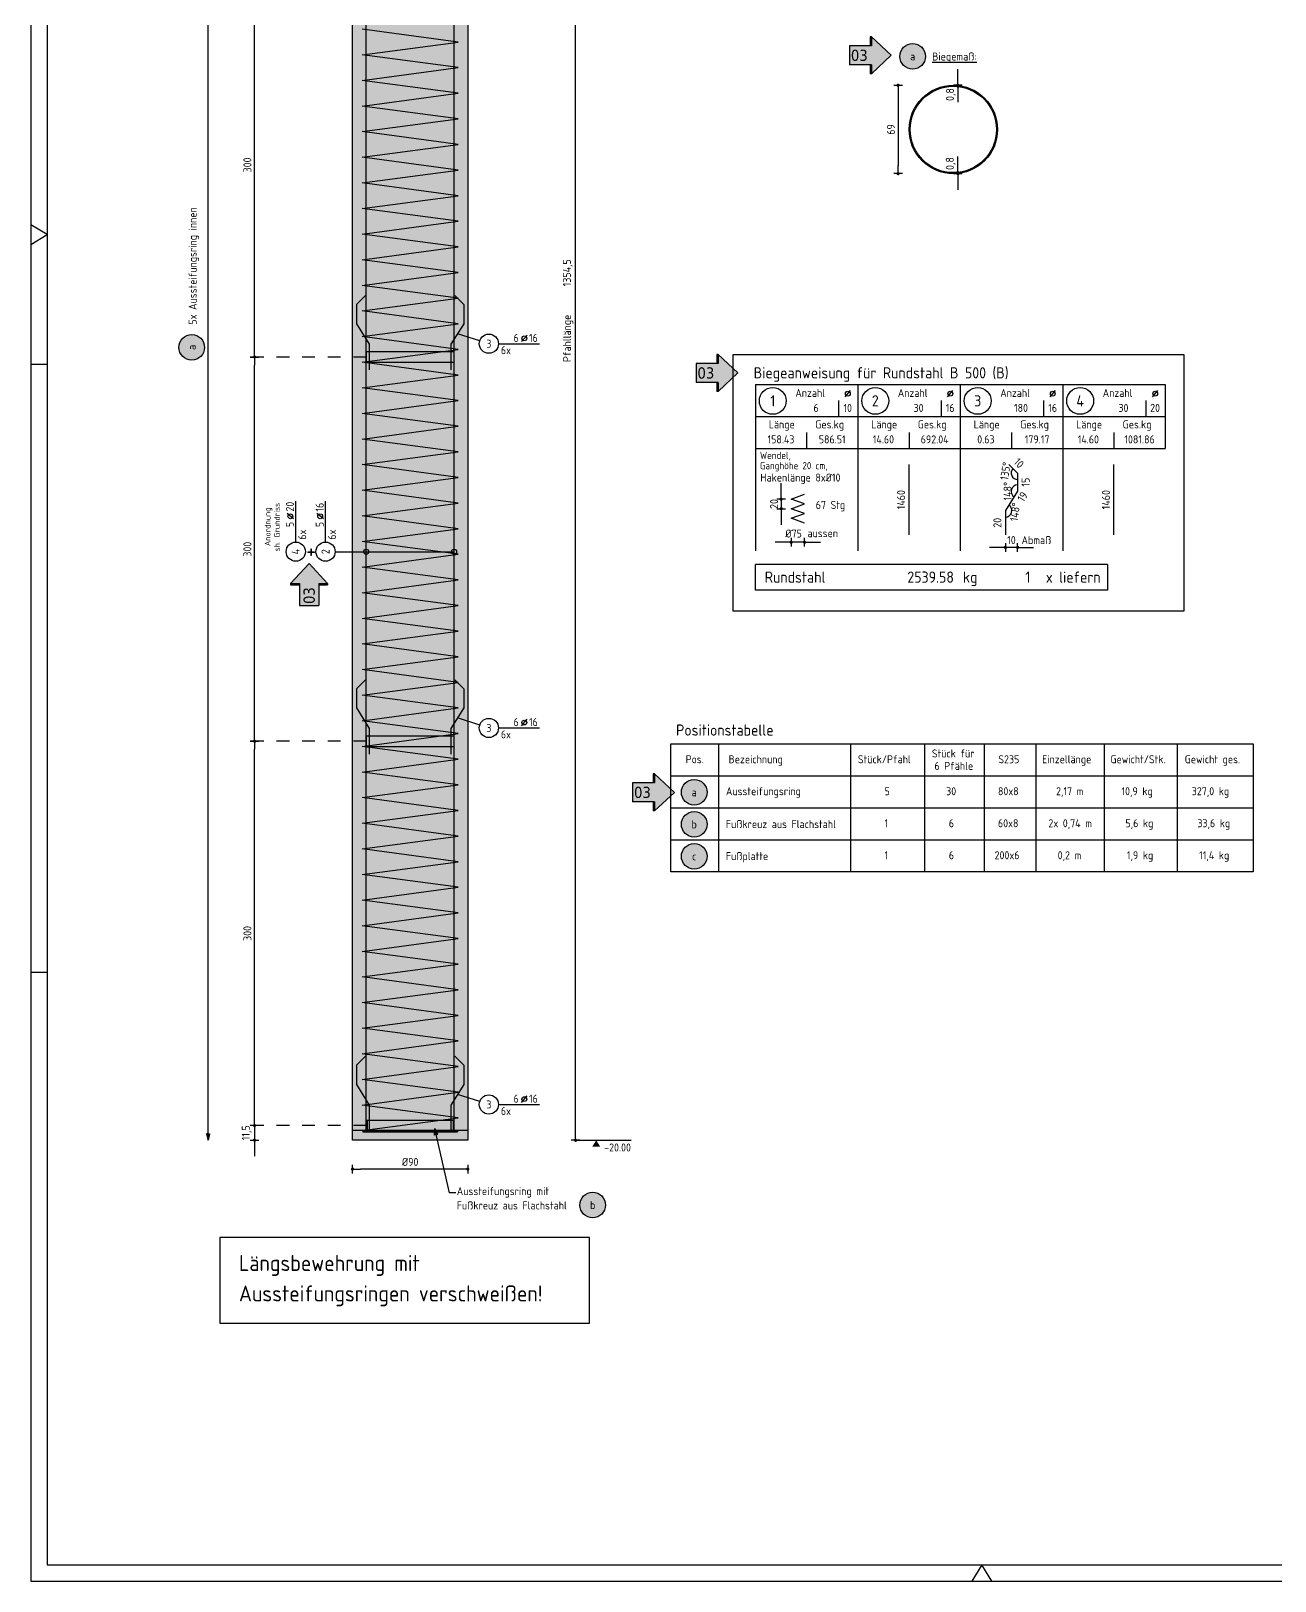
# Model space of a CAD drawing. Extents: x 30.2 to 50.3, y -4.6 to 16.4.
# Drawn here: x 30.24 to 39.95, y -4.6 to 7.51 of the extents above; entities that cross this region are included whole.
import ezdxf
from ezdxf.enums import TextEntityAlignment as Align

# ---------------------------------------------------------------- set-up
doc = ezdxf.new("R2010")
doc.units = 0
doc.header["$LTSCALE"] = 0.25
doc.linetypes.add('AUSGEZOGEN', pattern=[1000.01, 1000, 0.01])
doc.linetypes.add('DASHDOT2', pattern=[0.5, 0.25, -0.125, 0, -0.125])
for name, color, linetype in [('ACHSEN', 7, 'Continuous'), ('BETON', 7, 'Continuous'), ('grau_hell', 7, 'Continuous'), ('grau_mittel', 7, 'Continuous'), ('HILFE', 7, 'Continuous'), ('index', 7, 'Continuous'), ('koten', 7, 'Continuous'), ('MASSE', 7, 'Continuous'), ('OBJEKT', 7, 'Continuous'), ('POS', 7, 'Continuous'), ('RAHMEN', 7, 'Continuous'), ('RND', 7, 'Continuous'), ('RND_BILD', 7, 'Continuous'), ('STAHL', 7, 'Continuous'), ('TEXT', 7, 'Continuous')]:
    doc.layers.add(name, color=color, linetype=linetype)
doc.layers.add('NOPLOT', color=7, linetype='Continuous', plot=False)
doc.styles.add('helv', font='tahoma.ttf')
doc.styles.add('txt', font='isocp.shx')
doc.dimstyles.new('DOT_I', dxfattribs={"dimscale": 0.25, "dimtxt": 0.25, "dimasz": 0.25, "dimexe": 0.1, "dimexo": 0.3, "dimgap": 0.1, "dimtad": 1, "dimdec": 3, "dimzin": 3, "dimtxsty": 'txt', "dimblk": 'DOT', "dimblk1": 'DOT', "dimblk2": 'DOT', "dimsah": 1, "dimcen": 0.1, "dimse1": 1, "dimse2": 1, "dimazin": 0, "dimtfac": 1, "dimtdec": 4, "dimtix": 1, "dimtmove": 2, "dimatfit": 3, "dimfxl": 0, "dimtvp": 1, "dimtolj": 1, "dimtzin": 0, "dimarcsym": 0})

# ---------------------------------------------------------------- blocks, each defined once
blk = doc.blocks.new('DINA1')
at = {"layer": 'RAHMEN'}
for p, q in [((84.1, 0), (84.1, 59.4)), ((0, 0), (84.1, 0))]:
    blk.add_line(p, q, dxfattribs=at)
at = {"layer": 'RAHMEN', "color": 5}
for p, q in [((83.6, 0.5), (83.6, 58.9)), ((2, 0.5), (83.6, 0.5))]:
    blk.add_line(p, q, dxfattribs=at)
at = {"layer": 'RAHMEN', "color": 7, "linetype": 'Continuous'}
for p, q in [((84.1, 30.01), (83.6, 29.7)), ((83.6, 29.7), (84.1, 29.39)), ((42.05, 0.5), (41.74, 0)), ((42.36, 0), (42.05, 0.5))]:
    blk.add_line(p, q, dxfattribs=at)
at = {"layer": 'RAHMEN', "color": 7}
for p, q in [((46.1, 0), (46.1, 0.5)), ((65.1, 0.5), (65.1, 0))]:
    blk.add_line(p, q, dxfattribs=at)
blk = doc.blocks.new('OKRD_U')
at = {"color": 0, "linetype": 'ByBlock'}
blk.add_solid([(-0.125, -0.202), (0.125, -0.202), (0, 0)], dxfattribs=at)
at = {"color": 0, "linetype": 'ByBlock', "style": 'txt'}
blk.add_attdef('OKRD', (0.25, -0.35), '', height=0.25, dxfattribs=at)
blk = doc.blocks.new('DOT')
at = {"layer": 'MASSE', "color": 7, "linetype": 'Continuous'}
for p, q in [((0, 0), (-1, 0)), ((0, 0.54), (0, -0.54))]:
    blk.add_line(p, q, dxfattribs=at)
at = {"layer": 'MASSE', "color": 7, "linetype": 'Continuous', "const_width": 0.2}
blk.add_lwpolyline([(-0.1, 0, 1), (0.1, 0, 1)], format="xyb", close=True, dxfattribs=at)
blk = doc.blocks.new('*D20')
at = {"layer": 'Defpoints', "color": 0, "linetype": 'AUSGEZOGEN', "transparency": 16777216}
for p in [(32.75, -1.38), (32.75, -1.38), (33.65, -1.38)]:
    blk.add_point(p, dxfattribs=at)
at = {"layer": 'MASSE', "color": 0, "linetype": 'AUSGEZOGEN', "lineweight": -2, "transparency": 16777216}
blk.add_line((33.587, -1.38), (32.812, -1.38), dxfattribs=at)
at = {"layer": 'MASSE', "color": 0, "linetype": 'AUSGEZOGEN', "lineweight": -2, "transparency": 16777216, "xscale": 0.0625, "yscale": 0.0625, "zscale": 0.0625, "rotation": 180}
blk.add_blockref('DOT', (32.75, -1.38), dxfattribs=at)
at = {"layer": 'MASSE', "color": 0, "linetype": 'AUSGEZOGEN', "lineweight": -2, "transparency": 16777216, "xscale": 0.0625, "yscale": 0.0625, "zscale": 0.0625}
blk.add_blockref('DOT', (33.65, -1.38), dxfattribs=at)
at = {"layer": 'MASSE', "color": 0, "linetype": 'AUSGEZOGEN', "transparency": 16777216, "insert": (33.2, -1.324), "char_height": 0.0625, "attachment_point": 5, "style": 'txt'}
blk.add_mtext('\\A1;%%C90', dxfattribs=at)
blk = doc.blocks.new('*D21')
at = {"layer": 'Defpoints', "color": 0, "linetype": 'AUSGEZOGEN', "transparency": 16777216}
for p in [(31.985, -1.04), (31.985, -1.155), (31.985, -1.155)]:
    blk.add_point(p, dxfattribs=at)
at = {"layer": 'MASSE', "color": 0, "linetype": 'AUSGEZOGEN', "lineweight": -2, "transparency": 16777216}
for p, q in [((31.985, -0.977), (31.985, -0.915)), ((31.985, -1.04), (31.985, -1.155)), ((31.985, -1.217), (31.985, -1.28))]:
    blk.add_line(p, q, dxfattribs=at)
at = {"layer": 'MASSE', "color": 0, "linetype": 'AUSGEZOGEN', "lineweight": -2, "transparency": 16777216, "xscale": 0.0625, "yscale": 0.0625, "zscale": 0.0625}
for p, rotation in [((31.985, -1.04), 270), ((31.985, -1.155), 90)]:
    blk.add_blockref('DOT', p, dxfattribs=dict(at, rotation=rotation))
at = {"layer": 'MASSE', "color": 0, "linetype": 'AUSGEZOGEN', "transparency": 16777216, "insert": (31.924, -1.097), "char_height": 0.0625, "attachment_point": 5, "rotation": 90, "style": 'txt'}
blk.add_mtext('\\A1;11,5', dxfattribs=at)
blk = doc.blocks.new('*D23')
at = {"layer": 'Defpoints', "color": 0, "linetype": 'AUSGEZOGEN', "transparency": 16777216}
for p in [(31.985, 1.96), (31.985, 1.96), (31.985, -1.04)]:
    blk.add_point(p, dxfattribs=at)
at = {"layer": 'MASSE', "color": 0, "linetype": 'AUSGEZOGEN', "lineweight": -2, "transparency": 16777216}
blk.add_line((31.985, -0.977), (31.985, 1.898), dxfattribs=at)
at = {"layer": 'MASSE', "color": 0, "linetype": 'AUSGEZOGEN', "lineweight": -2, "transparency": 16777216, "xscale": 0.0625, "yscale": 0.0625, "zscale": 0.0625}
for p, rotation in [((31.985, 1.96), 90), ((31.985, -1.04), 270)]:
    blk.add_blockref('DOT', p, dxfattribs=dict(at, rotation=rotation))
at = {"layer": 'MASSE', "color": 0, "linetype": 'AUSGEZOGEN', "transparency": 16777216, "insert": (31.929, 0.46), "char_height": 0.0625, "attachment_point": 5, "rotation": 90, "style": 'txt'}
blk.add_mtext('\\A1;300', dxfattribs=at)
blk = doc.blocks.new('*D24')
at = {"layer": 'Defpoints', "color": 0, "linetype": 'AUSGEZOGEN', "transparency": 16777216}
for p in [(31.985, 4.96), (31.985, 4.96), (31.985, 1.96)]:
    blk.add_point(p, dxfattribs=at)
at = {"layer": 'MASSE', "color": 0, "linetype": 'AUSGEZOGEN', "lineweight": -2, "transparency": 16777216}
blk.add_line((31.985, 2.023), (31.985, 4.898), dxfattribs=at)
at = {"layer": 'MASSE', "color": 0, "linetype": 'AUSGEZOGEN', "lineweight": -2, "transparency": 16777216, "xscale": 0.0625, "yscale": 0.0625, "zscale": 0.0625}
for p, rotation in [((31.985, 4.96), 90), ((31.985, 1.96), 270)]:
    blk.add_blockref('DOT', p, dxfattribs=dict(at, rotation=rotation))
at = {"layer": 'MASSE', "color": 0, "linetype": 'AUSGEZOGEN', "transparency": 16777216, "insert": (31.929, 3.46), "char_height": 0.0625, "attachment_point": 5, "rotation": 90, "style": 'txt'}
blk.add_mtext('\\A1;300', dxfattribs=at)
blk = doc.blocks.new('*D25')
at = {"layer": 'Defpoints', "color": 0, "linetype": 'AUSGEZOGEN', "transparency": 16777216}
for p in [(31.985, 7.96), (31.985, 7.96), (31.985, 4.96)]:
    blk.add_point(p, dxfattribs=at)
at = {"layer": 'MASSE', "color": 0, "linetype": 'AUSGEZOGEN', "lineweight": -2, "transparency": 16777216}
blk.add_line((31.985, 5.023), (31.985, 7.898), dxfattribs=at)
at = {"layer": 'MASSE', "color": 0, "linetype": 'AUSGEZOGEN', "lineweight": -2, "transparency": 16777216, "xscale": 0.0625, "yscale": 0.0625, "zscale": 0.0625}
for p, rotation in [((31.985, 7.96), 90), ((31.985, 4.96), 270)]:
    blk.add_blockref('DOT', p, dxfattribs=dict(at, rotation=rotation))
at = {"layer": 'MASSE', "color": 0, "linetype": 'AUSGEZOGEN', "transparency": 16777216, "insert": (31.929, 6.46), "char_height": 0.0625, "attachment_point": 5, "rotation": 90, "style": 'txt'}
blk.add_mtext('\\A1;300', dxfattribs=at)
blk = doc.blocks.new('Pfeillinie')
at = {"layer": 'TEXT', "linetype": 'Continuous'}
blk.add_hatch(color=7, dxfattribs=at).paths.add_polyline_path([(0, 0), (-0.8, 0.2), (-0.8, 0), (-0.8, -0.2)])
at = {"layer": 'TEXT', "color": 7, "linetype": 'Continuous'}
for p, q in [((-0.8, 0), (-0.8, 0.2)), ((-0.8, 0.2), (0, 0)), ((-0.8, 0), (-0.8, -0.2)), ((-0.8, -0.2), (0, 0))]:
    blk.add_line(p, q, dxfattribs=at)
blk = doc.blocks.new('pos_ausz')
at = {"layer": 'grau_hell', "true_color": 0xfcfcfc}
blk.add_hatch(color=7, dxfattribs=at).paths.add_polyline_path([(-0.4, 0, 1), (0.4, 0, 1)])
at = {"layer": 'POS', "color": 1, "linetype": 'Continuous'}
blk.add_circle((0, 0), 0.4, dxfattribs=at)
at = {"layer": 'POS', "color": 7, "linetype": 'Continuous', "style": 'txt'}
blk.add_attdef('POSNAME', text='', height=0.25, dxfattribs=at).set_placement((0, 0), align=Align.MIDDLE)
blk.add_attdef('POSABM', (0.6, 0.05), '', height=0.25, dxfattribs=at)
blk = doc.blocks.new('RND_LEI')
at = {"layer": 'RND', "color": 7, "linetype": 'Continuous'}
blk.add_line((1.022, 0.066), (1.19, 0.27), dxfattribs=at)
for centre, radius in [((0, 0), 0.3), ((1.106, 0.168), 0.075)]:
    blk.add_circle(centre, radius, dxfattribs=at)
at = {"layer": 'RND', "color": 7, "linetype": 'Continuous', "style": 'txt'}
blk.add_attdef('POSL', text='', height=0.25, dxfattribs=at).set_placement((0, 0), align=Align.MIDDLE)
blk.add_attdef('ANZ', text='', height=0.25, dxfattribs=at).set_placement((0.931, 0.057), align=Align.RIGHT)
for tag, p in [('DUM', (1.253, 0.057)), ('ABSTD', (1.674, 0.057)), ('POSTXT', (0.374, -0.327))]:
    blk.add_attdef(tag, p, '', height=0.25, dxfattribs=at)
blk = doc.blocks.new('*D46')
at = {"layer": 'Defpoints', "color": 0, "linetype": 'AUSGEZOGEN', "transparency": 16777216}
for p in [(37.907, 4.019), (37.909, 4.088), (37.943, 4.054), (37.943, 3.983)]:
    blk.add_point(p, dxfattribs=at)
at = {"layer": 'RND_BILD', "color": 0, "linetype": 'AUSGEZOGEN', "lineweight": -2, "transparency": 16777216}
blk.add_arc((37.943, 4.054), 0.05, 135, 270, dxfattribs=at)
at = {"layer": 'RND_BILD', "color": 0, "linetype": 'AUSGEZOGEN', "transparency": 16777216, "insert": (37.848, 4.07), "char_height": 0.0625, "attachment_point": 5, "rotation": 80.7088, "style": 'txt'}
blk.add_mtext('\\A1;135°', dxfattribs=at)
blk = doc.blocks.new('*D47')
at = {"layer": 'Defpoints', "color": 0, "linetype": 'AUSGEZOGEN', "transparency": 16777216}
for p in [(37.905, 3.945), (37.943, 3.983), (37.943, 3.912), (37.895, 3.837)]:
    blk.add_point(p, dxfattribs=at)
at = {"layer": 'RND_BILD', "color": 0, "linetype": 'AUSGEZOGEN', "lineweight": -2, "transparency": 16777216}
blk.add_arc((37.943, 3.912), 0.05, 90, 237.9946, dxfattribs=at)
at = {"layer": 'RND_BILD', "color": 0, "linetype": 'AUSGEZOGEN', "transparency": 16777216, "insert": (37.865, 3.913), "char_height": 0.0625, "attachment_point": 5, "rotation": 89.7743, "style": 'txt'}
blk.add_mtext('\\A1;148°', dxfattribs=at)
blk = doc.blocks.new('*D48')
at = {"layer": 'Defpoints', "color": 0, "linetype": 'AUSGEZOGEN', "transparency": 16777216}
for p in [(37.848, 3.761), (37.895, 3.837), (37.848, 3.666), (37.886, 3.728)]:
    blk.add_point(p, dxfattribs=at)
at = {"layer": 'RND_BILD', "color": 0, "linetype": 'AUSGEZOGEN', "lineweight": -2, "transparency": 16777216}
blk.add_arc((37.848, 3.761), 0.05, 270, 57.9946, dxfattribs=at)
at = {"layer": 'RND_BILD', "color": 0, "linetype": 'AUSGEZOGEN', "transparency": 16777216, "insert": (37.923, 3.751), "char_height": 0.0625, "attachment_point": 5, "rotation": 82.8527, "style": 'txt'}
blk.add_mtext('\\A1;148°', dxfattribs=at)
blk = doc.blocks.new('*D43')
at = {"layer": 'Defpoints', "color": 0, "linetype": 'AUSGEZOGEN', "transparency": 16777216}
for p in [(36.175, 3.514), (36.175, 3.514), (36.28, 3.514)]:
    blk.add_point(p, dxfattribs=at)
at = {"layer": 'MASSE', "color": 0, "linetype": 'AUSGEZOGEN', "lineweight": -2, "transparency": 16777216}
for p, q in [((36.113, 3.514), (36.05, 3.514)), ((36.28, 3.514), (36.175, 3.514)), ((36.343, 3.514), (36.405, 3.514))]:
    blk.add_line(p, q, dxfattribs=at)
at = {"layer": 'MASSE', "color": 0, "linetype": 'AUSGEZOGEN', "lineweight": -2, "transparency": 16777216, "xscale": 0.0625, "yscale": 0.0625, "zscale": 0.0625}
blk.add_blockref('DOT', (36.175, 3.514), dxfattribs=at)
at = {"layer": 'MASSE', "color": 0, "linetype": 'AUSGEZOGEN', "lineweight": -2, "transparency": 16777216, "xscale": 0.0625, "yscale": 0.0625, "zscale": 0.0625, "rotation": 180}
blk.add_blockref('DOT', (36.28, 3.514), dxfattribs=at)
at = {"layer": 'MASSE', "color": 0, "linetype": 'AUSGEZOGEN', "transparency": 16777216, "insert": (36.194, 3.582), "char_height": 0.0625, "attachment_point": 5, "style": 'txt'}
blk.add_mtext('\\A1;%%C75', dxfattribs=at)
blk = doc.blocks.new('*D44')
at = {"layer": 'Defpoints', "color": 0, "linetype": 'AUSGEZOGEN', "transparency": 16777216}
for p in [(36.097, 3.851), (36.097, 3.776), (36.097, 3.776)]:
    blk.add_point(p, dxfattribs=at)
at = {"layer": 'MASSE', "color": 0, "linetype": 'AUSGEZOGEN', "lineweight": -2, "transparency": 16777216}
for p, q in [((36.097, 3.913), (36.097, 3.976)), ((36.097, 3.851), (36.097, 3.776)), ((36.097, 3.713), (36.097, 3.651))]:
    blk.add_line(p, q, dxfattribs=at)
at = {"layer": 'MASSE', "color": 0, "linetype": 'AUSGEZOGEN', "lineweight": -2, "transparency": 16777216, "xscale": 0.0625, "yscale": 0.0625, "zscale": 0.0625}
for p, rotation in [((36.097, 3.851), 270), ((36.097, 3.776), 90)]:
    blk.add_blockref('DOT', p, dxfattribs=dict(at, rotation=rotation))
at = {"layer": 'MASSE', "color": 0, "linetype": 'AUSGEZOGEN', "transparency": 16777216, "insert": (36.041, 3.813), "char_height": 0.0625, "attachment_point": 5, "rotation": 90, "style": 'txt'}
blk.add_mtext('\\A1;20', dxfattribs=at)
blk = doc.blocks.new('*D45')
at = {"layer": 'Defpoints', "color": 0, "linetype": 'AUSGEZOGEN', "transparency": 16777216}
for p in [(37.848, 3.474), (37.848, 3.474), (37.943, 3.474)]:
    blk.add_point(p, dxfattribs=at)
at = {"layer": 'MASSE', "color": 0, "linetype": 'AUSGEZOGEN', "lineweight": -2, "transparency": 16777216}
for p, q in [((37.785, 3.474), (37.723, 3.474)), ((37.943, 3.474), (37.848, 3.474)), ((38.005, 3.474), (38.068, 3.474))]:
    blk.add_line(p, q, dxfattribs=at)
at = {"layer": 'MASSE', "color": 0, "linetype": 'AUSGEZOGEN', "lineweight": -2, "transparency": 16777216, "xscale": 0.0625, "yscale": 0.0625, "zscale": 0.0625}
blk.add_blockref('DOT', (37.848, 3.474), dxfattribs=at)
at = {"layer": 'MASSE', "color": 0, "linetype": 'AUSGEZOGEN', "lineweight": -2, "transparency": 16777216, "xscale": 0.0625, "yscale": 0.0625, "zscale": 0.0625, "rotation": 180}
blk.add_blockref('DOT', (37.943, 3.474), dxfattribs=at)
at = {"layer": 'MASSE', "color": 0, "linetype": 'AUSGEZOGEN', "transparency": 16777216, "insert": (37.895, 3.531), "char_height": 0.0625, "attachment_point": 5, "style": 'txt'}
blk.add_mtext('\\A1;10', dxfattribs=at)
blk = doc.blocks.new('RND_LIS2')
at = {"layer": 'RND', "color": 3, "linetype": 'Continuous'}
for p, q in [((0, 0), (0, -5.2)), ((0, 0), (3.2, 0)), ((3.2, 0), (3.2, -2)), ((2.6, -0.503), (2.6, -1)), ((0, -1), (3.2, -1)), ((1.6, -1.503), (1.6, -2)), ((0, -2), (3.2, -2))]:
    blk.add_line(p, q, dxfattribs=at)
at = {"layer": 'RND', "color": 7, "linetype": 'Continuous'}
blk.add_line((2.805, -0.39), (2.973, -0.186), dxfattribs=at)
at = {"layer": 'RND', "color": 1, "linetype": 'Continuous'}
blk.add_circle((0.545, -0.513), 0.42, dxfattribs=at)
at = {"layer": 'RND', "color": 7, "linetype": 'Continuous'}
blk.add_circle((2.889, -0.288), 0.075, dxfattribs=at)
at = {"layer": 'RND', "color": 7, "linetype": 'Continuous', "style": 'txt'}
for s, p in [('Anzahl', (1.249, -0.391)), ('Länge', (0.42, -1.373)), ('Ges.kg', (1.872, -1.373))]:
    blk.add_text(s, height=0.25, dxfattribs=at).set_placement(p)
at = {"layer": 'RND', "color": 1, "linetype": 'Continuous', "style": 'txt'}
blk.add_attdef('POS1', text='', height=0.35, dxfattribs=at).set_placement((0.545, -0.513), align=Align.MIDDLE)
at = {"layer": 'RND', "color": 7, "linetype": 'Continuous', "style": 'txt'}
for tag, p in [('STK1', (1.897, -0.859)), ('DS1', (2.885, -0.859)), ('LANG1', (0.8, -1.841)), ('GEW', (2.4, -1.841))]:
    blk.add_attdef(tag, text='', height=0.25, dxfattribs=at).set_placement(p, align=Align.CENTER)
blk = doc.blocks.new('*D51')
at = {"layer": 'Defpoints', "color": 0, "linetype": 'AUSGEZOGEN', "transparency": 16777216}
for p in [(34.492, 12.39), (34.492, 12.39), (34.492, -1.155)]:
    blk.add_point(p, dxfattribs=at)
at = {"layer": 'MASSE', "color": 0, "linetype": 'AUSGEZOGEN', "lineweight": -2, "transparency": 16777216}
blk.add_line((34.492, -1.092), (34.492, 12.328), dxfattribs=at)
at = {"layer": 'MASSE', "color": 0, "linetype": 'AUSGEZOGEN', "lineweight": -2, "transparency": 16777216, "xscale": 0.0625, "yscale": 0.0625, "zscale": 0.0625}
for p, rotation in [((34.492, 12.39), 90), ((34.492, -1.155), 270)]:
    blk.add_blockref('DOT', p, dxfattribs=dict(at, rotation=rotation))
at = {"layer": 'MASSE', "color": 0, "linetype": 'AUSGEZOGEN', "transparency": 16777216, "insert": (34.431, 5.618), "char_height": 0.0625, "attachment_point": 5, "rotation": 90, "style": 'txt'}
blk.add_mtext('\\A1;1354,5', dxfattribs=at)
blk = doc.blocks.new('hin_ind5')
at = {"layer": 'grau_hell', "linetype": 'AUSGEZOGEN'}
h = blk.add_hatch(color=9, dxfattribs=at)
h.dxf.hatch_style = 2
h.paths.add_polyline_path([(0, 0), (0.619, -0.577), (0.619, -0.3), (1.306, -0.3), (1.306, 0.3), (0.619, 0.3), (0.619, 0.577)])
h.paths.add_polyline_path([(0.34, -0.274), (1.311, -0.274), (1.311, 0.274), (0.34, 0.274)], flags=9)
at = {"layer": 'OBJEKT', "linetype": 'AUSGEZOGEN'}
for points in [[(0.619, 0.3), (0.66, 0.3), (0.66, 0.577), (0.619, 0.577)], [(0.619, -0.577), (0.66, -0.577), (0.66, -0.3), (0.619, -0.3)]]:
    blk.add_hatch(color=1, dxfattribs=at).paths.add_polyline_path(points)
at = {"layer": 'OBJEKT', "color": 1, "linetype": 'AUSGEZOGEN'}
for p, q in [((0, 0), (0.619, 0.577)), ((0.619, 0.577), (0.619, 0.3)), ((0.619, 0.577), (0.66, 0.577)), ((0.66, 0.577), (0.66, 0.3)), ((0, 0), (0.619, -0.577)), ((0.619, 0.3), (1.306, 0.3)), ((1.306, 0.3), (1.306, -0.3)), ((0.619, -0.3), (0.619, -0.577)), ((0.619, -0.3), (1.306, -0.3)), ((0.66, -0.3), (0.66, -0.577))]:
    blk.add_line(p, q, dxfattribs=at)
at = {"layer": 'OBJEKT', "color": 7, "linetype": 'AUSGEZOGEN'}
blk.add_line((0.619, -0.577), (0.66, -0.577), dxfattribs=at)
at = {"layer": 'index', "color": 1, "linetype": 'Continuous', "style": 'helv'}
blk.add_attdef('INDEX', text='', height=0.35, rotation=360, dxfattribs=at).set_placement((1.259, 0), align=Align.MIDDLE_RIGHT)
blk = doc.blocks.new('RND_SUM')
at = {"layer": 'RND', "color": 5, "linetype": 'Continuous'}
for p, q in [((0, 0), (0, 0.8)), ((11, 0.8), (0, 0.8)), ((11, 0.8), (11, 0)), ((11, 0), (0, 0))]:
    blk.add_line(p, q, dxfattribs=at)
at = {"layer": 'RND', "color": 1, "linetype": 'Continuous', "style": 'txt'}
for s, p in [('Rundstahl', (0.292, 0.235)), ('kg', (6.483, 0.235))]:
    blk.add_text(s, height=0.35, dxfattribs=at).set_placement(p)
blk.add_text('x liefern', height=0.35, dxfattribs=at).set_placement((10.784, 0.235), align=Align.RIGHT)
for tag, p in [('RND-S', (6.203, 0.235)), ('RND-Z', (8.59, 0.235))]:
    blk.add_attdef(tag, text='', height=0.35, dxfattribs=at).set_placement(p, align=Align.RIGHT)
blk = doc.blocks.new('*D58')
at = {"layer": 'Defpoints', "color": 0, "linetype": 'AUSGEZOGEN', "transparency": 16777216}
for p in [(37.477, 7.082), (37.477, 7.082), (37.477, 7.074)]:
    blk.add_point(p, dxfattribs=at)
at = {"layer": 'MASSE', "color": 0, "linetype": 'AUSGEZOGEN', "lineweight": -2, "transparency": 16777216}
for p, q in [((37.477, 7.144), (37.477, 7.207)), ((37.477, 7.074), (37.477, 7.082)), ((37.477, 7.011), (37.477, 6.949))]:
    blk.add_line(p, q, dxfattribs=at)
at = {"layer": 'MASSE', "color": 0, "linetype": 'AUSGEZOGEN', "lineweight": -2, "transparency": 16777216, "xscale": 0.0625, "yscale": 0.0625, "zscale": 0.0625}
for p, rotation in [((37.477, 7.082), 270), ((37.477, 7.074), 90)]:
    blk.add_blockref('DOT', p, dxfattribs=dict(at, rotation=rotation))
at = {"layer": 'MASSE', "color": 0, "linetype": 'AUSGEZOGEN', "transparency": 16777216, "insert": (37.422, 7.01), "char_height": 0.0625, "attachment_point": 5, "rotation": 90, "style": 'txt'}
blk.add_mtext('\\A1;0,8', dxfattribs=at)
blk = doc.blocks.new('*D59')
at = {"layer": 'Defpoints', "color": 0, "linetype": 'AUSGEZOGEN', "transparency": 16777216}
for p in [(37.477, 6.4), (37.477, 6.4), (37.477, 6.392)]:
    blk.add_point(p, dxfattribs=at)
at = {"layer": 'MASSE', "color": 0, "linetype": 'AUSGEZOGEN', "lineweight": -2, "transparency": 16777216}
for p, q in [((37.477, 6.462), (37.477, 6.525)), ((37.477, 6.392), (37.477, 6.4)), ((37.477, 6.329), (37.477, 6.267))]:
    blk.add_line(p, q, dxfattribs=at)
at = {"layer": 'MASSE', "color": 0, "linetype": 'AUSGEZOGEN', "lineweight": -2, "transparency": 16777216, "xscale": 0.0625, "yscale": 0.0625, "zscale": 0.0625}
for p, rotation in [((37.477, 6.4), 270), ((37.477, 6.392), 90)]:
    blk.add_blockref('DOT', p, dxfattribs=dict(at, rotation=rotation))
at = {"layer": 'MASSE', "color": 0, "linetype": 'AUSGEZOGEN', "transparency": 16777216, "insert": (37.421, 6.471), "char_height": 0.0625, "attachment_point": 5, "rotation": 90, "style": 'txt'}
blk.add_mtext('\\A1;0,8', dxfattribs=at)
blk = doc.blocks.new('*D60')
at = {"layer": 'Defpoints', "color": 0, "linetype": 'AUSGEZOGEN', "transparency": 16777216}
for p in [(37.01, 7.082), (37.01, 6.392), (37.01, 6.392)]:
    blk.add_point(p, dxfattribs=at)
at = {"layer": 'MASSE', "color": 0, "linetype": 'AUSGEZOGEN', "lineweight": -2, "transparency": 16777216}
blk.add_line((37.01, 7.019), (37.01, 6.454), dxfattribs=at)
at = {"layer": 'MASSE', "color": 0, "linetype": 'AUSGEZOGEN', "lineweight": -2, "transparency": 16777216, "xscale": 0.0625, "yscale": 0.0625, "zscale": 0.0625}
for p, rotation in [((37.01, 7.082), 90), ((37.01, 6.392), 270)]:
    blk.add_blockref('DOT', p, dxfattribs=dict(at, rotation=rotation))
at = {"layer": 'MASSE', "color": 0, "linetype": 'AUSGEZOGEN', "transparency": 16777216, "insert": (36.954, 6.737), "char_height": 0.0625, "attachment_point": 5, "rotation": 90, "style": 'txt'}
blk.add_mtext('\\A1;69', dxfattribs=at)

msp = doc.modelspace()

# ---------------------------------------------------------------- hatches: boundary and pattern name
at = {"layer": 'grau_mittel'}
h = msp.add_hatch(color=61, dxfattribs=at)
h.paths.add_polyline_path([(32.7497, 12.99), (32.7497, 12.44), (33.6497, 12.44), (33.6497, 12.99)])
h.paths.add_polyline_path([(33.6497, 12.44), (32.7497, 12.44), (32.7497, -1.155), (33.6497, -1.155)])

# ---------------------------------------------------------------- linework, layer by layer
at = {"layer": 'ACHSEN', "color": 102, "linetype": 'DASHDOT2'}
for p, q in [((32.8567, 4.96), (31.9854, 4.96)), ((32.8567, 1.96), (31.9854, 1.96)), ((32.8567, -1.04), (31.9854, -1.04))]:
    msp.add_line(p, q, dxfattribs=at)
at = {"layer": 'BETON', "color": 6, "linetype": 'AUSGEZOGEN'}
for p, q in [((32.7497, -1.155), (32.7497, 12.99)), ((33.6497, 12.99), (33.6497, -1.155)), ((33.6497, -1.155), (32.7497, -1.155))]:
    msp.add_line(p, q, dxfattribs=at)
at = {"layer": 'HILFE', "color": 102, "linetype": 'AUSGEZOGEN'}
for p, q in [((35.6075, 1.9409), (35.6075, 0.9409)), ((36.6376, 1.9409), (36.6376, 0.9409)), ((37.2151, 1.9409), (37.2151, 0.9409)), ((37.6823, 1.9409), (37.6823, 0.9409)), ((38.0856, 1.9409), (38.0856, 0.9409)), ((38.6198, 1.9409), (38.6198, 0.9409)), ((39.1896, 1.9409), (39.1896, 0.9409)), ((35.2356, 1.6909), (39.7825, 1.6909)), ((35.2356, 1.4409), (39.7825, 1.4409)), ((35.2356, 1.1909), (39.7825, 1.1909)), ((33.506, -1.5647), (33.3914, -1.0625)), ((34.4921, -1.155), (34.9256, -1.155)), ((33.5565, -1.5647), (33.506, -1.5647))]:
    msp.add_line(p, q, dxfattribs=at)
msp.add_lwpolyline([(35.2356, 1.9409), (39.7825, 1.9409), (39.7825, 0.9409), (35.2356, 0.9409)], close=True, dxfattribs=at)
at = {"layer": 'NOPLOT', "color": 191, "linetype": 'Continuous'}
msp.add_line((33.6497, -1.08), (32.7497, -1.08), dxfattribs=at)
at = {"layer": 'POS', "color": 1, "linetype": 'AUSGEZOGEN'}
for centre in [(37.124, 7.308), (31.4947, 5.0358), (35.4178, 1.5619), (35.4178, 1.3119), (35.4178, 1.0619), (34.6252, -1.6608)]:
    msp.add_circle(centre, 0.1, dxfattribs=at)
at = {"layer": 'RND', "color": 102, "linetype": 'AUSGEZOGEN'}
for p, q in [((33.7433, 5.0867), (33.5702, 5.1426)), ((32.6144, 3.4404), (33.5427, 3.4404)), ((33.7433, 2.0867), (33.5702, 2.1426)), ((33.7433, -0.8533), (33.5702, -0.7974))]:
    msp.add_line(p, q, dxfattribs=at)
at = {"layer": 'RND', "color": 7, "linetype": 'AUSGEZOGEN'}
for p, q in [((33.8898, 5.0642), (34.2098, 5.0642)), ((32.3066, 3.5154), (32.3066, 3.8354)), ((32.5394, 3.5154), (32.5394, 3.8354)), ((33.8898, 2.0642), (34.2098, 2.0642)), ((33.8898, -0.8758), (34.2098, -0.8758))]:
    msp.add_line(p, q, dxfattribs=at)
at = {"layer": 'RND', "color": 1, "linetype": 'AUSGEZOGEN'}
for p, q in [((36.175, 3.851), (36.28, 3.8885)), ((36.28, 3.8135), (36.175, 3.851)), ((36.175, 3.776), (36.28, 3.8135)), ((36.28, 3.7385), (36.175, 3.776)), ((36.175, 3.701), (36.28, 3.7385)), ((36.28, 3.6635), (36.175, 3.701))]:
    msp.add_line(p, q, dxfattribs=at)
for points in [[(32.8567, -1.08), (32.8567, 13.52)], [(33.5427, -1.08), (33.5427, 13.52)], [(32.8246, -1.08), (33.5746, -0.98), (32.8246, -0.88), (33.5746, -0.78), (32.8246, -0.68), (33.5746, -0.58), (32.8246, -0.48), (33.5746, -0.38), (32.8246, -0.28), (33.5746, -0.18), (32.8246, -0.08), (33.5746, 0.02), (32.8246, 0.12), (33.5746, 0.22), (32.8246, 0.32), (33.5746, 0.42), (32.8246, 0.52), (33.5746, 0.62), (32.8246, 0.72), (33.5746, 0.82), (32.8246, 0.92), (33.5746, 1.02), (32.8246, 1.12), (33.5746, 1.22), (32.8246, 1.32), (33.5746, 1.42), (32.8246, 1.52), (33.5746, 1.62), (32.8246, 1.72), (33.5746, 1.82), (32.8246, 1.92), (33.5746, 2.02), (32.8246, 2.12), (33.5746, 2.22), (32.8246, 2.32), (33.5746, 2.42), (32.8246, 2.52), (33.5746, 2.62), (32.8246, 2.72), (33.5746, 2.82), (32.8246, 2.92), (33.5746, 3.02), (32.8246, 3.12), (33.5746, 3.22), (32.8246, 3.32), (33.5746, 3.42), (32.8246, 3.52), (33.5746, 3.62), (32.8246, 3.72), (33.5746, 3.82), (32.8246, 3.92), (33.5746, 4.02), (32.8246, 4.12), (33.5746, 4.22), (32.8246, 4.32), (33.5746, 4.42), (32.8246, 4.52), (33.5746, 4.62), (32.8246, 4.72), (33.5746, 4.82), (32.8246, 4.92), (33.5746, 5.02), (32.8246, 5.12), (33.5746, 5.22), (32.8246, 5.32), (33.5746, 5.42), (32.8246, 5.52), (33.5746, 5.62), (32.8246, 5.72), (33.5746, 5.82), (32.8246, 5.92), (33.5746, 6.02), (32.8246, 6.12), (33.5746, 6.22), (32.8246, 6.32), (33.5746, 6.42), (32.8246, 6.52), (33.5746, 6.62), (32.8246, 6.72), (33.5746, 6.82), (32.8246, 6.92), (33.5746, 7.02), (32.8246, 7.12), (33.5746, 7.22), (32.8246, 7.32), (33.5746, 7.42), (32.8246, 7.52)], [(32.8514, 5.4407), (32.7807, 5.37), (32.7807, 5.22), (32.8807, 5.06), (32.8807, 4.86)], [(33.5479, 5.4407), (33.6187, 5.37), (33.6187, 5.22), (33.5187, 5.06), (33.5187, 4.86)], [(32.8514, 2.4407), (32.7807, 2.37), (32.7807, 2.22), (32.8807, 2.06), (32.8807, 1.86)], [(33.5479, 2.4407), (33.6187, 2.37), (33.6187, 2.22), (33.5187, 2.06), (33.5187, 1.86)], [(32.8514, -0.4993), (32.7807, -0.57), (32.7807, -0.72), (32.8807, -0.88), (32.8807, -1.08)], [(33.5479, -0.4993), (33.6187, -0.57), (33.6187, -0.72), (33.5187, -0.88), (33.5187, -1.08)]]:
    msp.add_lwpolyline(points, dxfattribs=at)
at = {"layer": 'RND', "color": 102, "linetype": 'AUSGEZOGEN'}
msp.add_lwpolyline([(31.6215, -1.155), (31.6215, 12.39)], dxfattribs=at)
at = {"layer": 'RND', "color": 7, "linetype": 'AUSGEZOGEN'}
for centre in [(32.8567, 3.4404), (33.5427, 3.4404)]:
    msp.add_circle(centre, 0.02, dxfattribs=at)
at = {"layer": 'RND_BILD', "color": 1, "linetype": 'AUSGEZOGEN'}
for points in [[(37.0953, 3.5714), (37.0953, 4.1214)], [(37.8757, 4.1214), (37.9426, 4.0545), (37.9426, 3.9124), (37.8479, 3.7609), (37.8479, 3.5714)], [(38.6953, 3.5714), (38.6953, 4.1214)]]:
    msp.add_lwpolyline(points, dxfattribs=at)
at = {"layer": 'STAHL', "color": 102, "linetype": 'AUSGEZOGEN'}
for p, q in [((32.8296, -1.08), (32.8296, -1.088)), ((32.8296, -1.08), (33.5697, -1.08)), ((32.8296, -1.088), (33.5697, -1.088)), ((32.8647, -1), (32.8647, -1.08)), ((33.5347, -1), (33.5347, -1.08)), ((33.5697, -1.08), (33.5697, -1.088))]:
    msp.add_line(p, q, dxfattribs=at)
for points in [[(32.8567, 4.92), (33.5427, 4.92), (33.5427, 5), (32.8567, 5)], [(32.8567, 1.92), (33.5427, 1.92), (33.5427, 2), (32.8567, 2)], [(32.8567, -1.08), (33.5427, -1.08), (33.5427, -1), (32.8567, -1)]]:
    msp.add_lwpolyline(points, close=True, dxfattribs=at)
for radius in [0.345, 0.337]:
    msp.add_circle((37.4415, 6.737), radius, dxfattribs=at)
at = {"layer": 'TEXT', "color": 1, "linetype": 'AUSGEZOGEN'}
msp.add_lwpolyline([(35.7188, 2.9791), (39.2443, 2.9791), (39.2443, 4.9783), (35.7188, 4.9783)], close=True, dxfattribs=at)
at = {"layer": 'TEXT', "color": 6, "linetype": 'AUSGEZOGEN'}
msp.add_lwpolyline([(31.7129, -2.5835), (34.6008, -2.5835), (34.6008, -1.9154), (31.7129, -1.9154)], close=True, dxfattribs=at)

# ---------------------------------------------------------------- block references
at = {"layer": 'index', "color": 191, "linetype": 'AUSGEZOGEN'}
ref = msp.add_blockref('hin_ind5', (36.957, 7.3161), dxfattribs=dict(at, xscale=-0.2499999999999991, yscale=0.2499999999999994, zscale=0.2499999999999994, rotation=359.9761684044309))
ref.add_attrib('INDEX', '03', dxfattribs={"color": 1, "linetype": 'Continuous', "height": 0.0875, "rotation": 359.97617, "style": 'helv'}).set_placement((36.7728, 7.3161), align=Align.MIDDLE_RIGHT)
ref = msp.add_blockref('hin_ind5', (35.759, 4.8359), dxfattribs=dict(at, xscale=-0.2499999999999992, yscale=0.2499999999999994, zscale=0.2499999999999994, rotation=359.9761684044309))
ref.add_attrib('INDEX', '03', dxfattribs={"color": 1, "linetype": 'Continuous', "height": 0.0875, "rotation": 359.97617, "style": 'helv'}).set_placement((35.5747, 4.836), align=Align.MIDDLE_RIGHT)
ref = msp.add_blockref('hin_ind5', (32.4109, 3.3475), dxfattribs=dict(at, xscale=-0.2499999999999991, yscale=0.2499999999999994, zscale=0.2499999999999994, rotation=89.9761684044308))
ref.add_attrib('INDEX', '03', dxfattribs={"color": 1, "linetype": 'Continuous', "height": 0.0875, "rotation": 89.97617, "style": 'helv'}).set_placement((32.4109, 3.1633), align=Align.MIDDLE_RIGHT)
ref = msp.add_blockref('hin_ind5', (35.2635, 1.5614), dxfattribs=dict(at, xscale=-0.2499999999999991, yscale=0.2499999999999994, zscale=0.2499999999999994, rotation=359.9761684044309))
ref.add_attrib('INDEX', '03', dxfattribs={"color": 1, "linetype": 'Continuous', "height": 0.0875, "rotation": 359.97617, "style": 'helv'}).set_placement((35.0793, 1.5614), align=Align.MIDDLE_RIGHT)
at = {"layer": 'koten', "color": 7, "linetype": 'AUSGEZOGEN', "xscale": 0.25, "yscale": 0.25, "zscale": 0.25}
msp.add_blockref('OKRD_U', (34.6528, -1.155), dxfattribs=at).add_auto_attribs({'OKRD': '-20.00'})
at = {"layer": 'POS', "color": 7, "linetype": 'AUSGEZOGEN', "xscale": 0.25, "yscale": 0.25, "zscale": 0.25}
for p, values in [((37.124, 7.308), {'POSNAME': 'a'}), ((35.4178, 1.5619), {'POSNAME': 'a'}), ((35.4178, 1.3119), {'POSNAME': 'b'}), ((35.4178, 1.0619), {'POSNAME': 'c'}), ((34.6252, -1.6608), {'POSNAME': 'b'})]:
    msp.add_blockref('pos_ausz', p, dxfattribs=at).add_auto_attribs(values)
at = {"layer": 'POS', "color": 7, "linetype": 'AUSGEZOGEN', "xscale": 0.25, "yscale": 0.25, "zscale": 0.25, "rotation": 90}
msp.add_blockref('pos_ausz', (31.4947, 5.0358), dxfattribs=at).add_auto_attribs({'POSNAME': 'a'})
at = {"layer": 'RAHMEN', "xscale": 0.25, "yscale": 0.25, "zscale": 0.25, "rotation": 270}
msp.add_blockref('DINA1', (30.2393, 16.4287), dxfattribs=at)
at = {"layer": 'RND', "color": 7, "linetype": 'AUSGEZOGEN', "xscale": 0.25, "yscale": 0.25, "zscale": 0.25}
for p in [(33.8148, 5.0642), (33.8148, 2.0642), (33.8148, -0.8758)]:
    msp.add_blockref('RND_LEI', p, dxfattribs=at).add_auto_attribs({'POSL': '3', 'DUM': '16', 'ANZ': '6', 'POSTXT': '6x'})
at = {"layer": 'RND', "color": 7, "linetype": 'AUSGEZOGEN', "xscale": 0.25, "yscale": 0.25, "zscale": 0.25, "rotation": 90}
for p, values in [((32.3066, 3.4404), {'POSL': '4', 'DUM': '20', 'ANZ': '5', 'POSTXT': '6x'}), ((32.5394, 3.4404), {'POSL': '2', 'DUM': '16', 'ANZ': '5', 'POSTXT': '6x'})]:
    msp.add_blockref('RND_LEI', p, dxfattribs=at).add_auto_attribs(values)
at = {"layer": 'RND', "color": 102, "linetype": 'AUSGEZOGEN', "xscale": 0.0625, "yscale": 0.0625, "zscale": 0.0625}
for p, rotation in [((33.3914, -1.0625), 102.8497834307456), ((31.6215, -1.155), 270)]:
    msp.add_blockref('Pfeillinie', p, dxfattribs=dict(at, rotation=rotation))
at = {"layer": 'RND_BILD', "color": 6, "linetype": 'AUSGEZOGEN', "xscale": 0.25, "yscale": 0.25, "zscale": 0.25}
msp.add_blockref('RND_LIS2', (35.8953, 4.7464), dxfattribs=at).add_auto_attribs({'POS1': '1', 'STK1': '6', 'DS1': '10', 'LANG1': '158.43', 'GEW': '586.51'})
at = {"layer": 'RND_BILD', "color": 7, "linetype": 'AUSGEZOGEN', "xscale": 0.25, "yscale": 0.25, "zscale": 0.25}
for name, p, values in [('RND_LIS2', (36.6953, 4.7464), {'POS1': '2', 'STK1': '30', 'DS1': '16', 'LANG1': '14.60', 'GEW': '692.04'}), ('RND_LIS2', (37.4953, 4.7464), {'POS1': '3', 'STK1': '180', 'DS1': '16', 'LANG1': '0.63', 'GEW': '179.17'}), ('RND_LIS2', (38.2953, 4.7464), {'POS1': '4', 'STK1': '30', 'DS1': '20', 'LANG1': '14.60', 'GEW': '1081.86'}), ('RND_SUM', (35.8953, 3.1394), {'RND-S': '2539.58', 'RND-Z': '1'})]:
    msp.add_blockref(name, p, dxfattribs=at).add_auto_attribs(values)

# ---------------------------------------------------------------- texts
at = {"layer": 'RND', "color": 7, "linetype": 'AUSGEZOGEN', "style": 'txt'}
for s, p in [('Wendel, ', (35.931, 4.1644)), ('Ganghöhe 20 cm,', (35.931, 4.0842))]:
    msp.add_text(s, height=0.05625, dxfattribs=at).set_placement(p)
at = {"layer": 'RND_BILD', "color": 7, "linetype": 'AUSGEZOGEN', "style": 'txt'}
for s, rotation, p in [('10', 315, (37.9534, 4.1321)), ('15', 90, (38.0051, 3.9834)), ('1460', 90, (37.0328, 3.8464)), ('19', 57.99462, (37.9814, 3.8698)), ('1460', 90, (38.6328, 3.8464)), ('20', 90, (37.7854, 3.6661))]:
    msp.add_text(s, height=0.063, rotation=rotation, dxfattribs=at).set_placement(p, align=Align.MIDDLE)
for s, p in [('Hakenlänge 8x%%C10', (35.9343, 3.988)), ('67 Stg', (36.3669, 3.774))]:
    msp.add_text(s, height=0.0625, dxfattribs=at).set_placement(p)
at = {"layer": 'TEXT', "color": 7, "linetype": 'AUSGEZOGEN', "style": 'txt'}
for s, p in [('%%UBiegemaß:', (37.2765, 7.2755)), ('aussen', (36.3025, 3.5537)), ('Abmaß', (37.9736, 3.4996)), ('Pos.', (35.3516, 1.7884)), ('Bezeichnung', (35.6865, 1.7884)), ('Stück/Pfahl', (36.6959, 1.7884)), ('Stück für', (37.2735, 1.834)), ('S235', (37.7932, 1.7884)), ('Einzellänge', (38.1346, 1.7884)), ('Gewicht/Stk.', (38.6681, 1.7884)), ('Gewicht ges.', (39.2479, 1.7884)), ('6 Pfähle', (37.2937, 1.7368)), ('Aussteifungsring', (35.6656, 1.5389)), ('5', (36.9043, 1.5389)), ('30', (37.3853, 1.5389)), ('80x8', (37.7898, 1.5389)), ('2,17 m', (38.2431, 1.5389)), ('10,9 kg', (38.7541, 1.5389)), ('327,0 kg', (39.3031, 1.5389)), ('Fußkreuz aus Flachstahl', (35.6654, 1.2823)), ('1', (36.9043, 1.2889)), ('6', (37.4058, 1.2889)), ('60x8', (37.7896, 1.2889)), ('2x 0,74 m', (38.1837, 1.2889)), ('5,6 kg', (38.785, 1.2889)), ('33,6 kg', (39.3469, 1.2889)), ('Fußplatte', (35.6654, 1.0323)), ('1', (36.9043, 1.0389)), ('6', (37.4058, 1.0389)), ('200x6', (37.7634, 1.0389)), ('0,2 m', (38.2559, 1.0389)), ('1,9 kg', (38.7966, 1.0389)), ('11,4 kg', (39.3609, 1.0389)), ('Aussteifungsring mit', (33.5641, -1.5835)), ('Fußkreuz aus Flachstahl', (33.5641, -1.6951))]:
    msp.add_text(s, height=0.0625, dxfattribs=at).set_placement(p)
at = {"layer": 'TEXT', "color": 7, "linetype": 'DASHDOT2', "style": 'txt'}
msp.add_text('5x Aussteifungsring innen', height=0.0625, rotation=90, dxfattribs=at).set_placement((31.5329, 5.2133))
at = {"layer": 'TEXT', "color": 7, "linetype": 'AUSGEZOGEN', "style": 'txt'}
msp.add_text('Pfahllänge', height=0.0625, rotation=90, dxfattribs=at).set_placement((34.4555, 4.9212))
at = {"layer": 'TEXT', "color": 1, "linetype": 'AUSGEZOGEN', "style": 'txt'}
for s, p in [('Biegeanweisung für Rundstahl B 500 (B)', (35.882, 4.7936)), ('Positionstabelle', (35.2761, 2.0041))]:
    msp.add_text(s, height=0.0875, dxfattribs=at).set_placement(p)
at = {"layer": 'TEXT', "color": 102, "linetype": 'AUSGEZOGEN', "style": 'txt'}
for s, p in [('sh. Grundriss', (32.1822, 3.4429)), ('Anordnung', (32.1096, 3.4843))]:
    msp.add_text(s, height=0.045, rotation=90, dxfattribs=at).set_placement(p)
at = {"layer": 'TEXT', "color": 6, "linetype": 'AUSGEZOGEN', "style": 'txt'}
msp.add_text('+', height=0.125, rotation=180, dxfattribs=at).set_placement((32.4651, 3.4858))
for s, p in [('Längsbewehrung mit ', (31.8634, -2.1761)), ('Aussteifungsringen verschweißen!', (31.8634, -2.4136))]:
    msp.add_text(s, height=0.125, dxfattribs=at).set_placement(p)

# ---------------------------------------------------------------- dimensions: what is measured, and where the dimension line sits
at = {"layer": 'MASSE', "color": 7, "linetype": 'AUSGEZOGEN'}
for base, p1, p2, override, picture, middle in [((34.4921, 12.39), (34.4921, -1.155), (34.4921, 12.39), {"dimdec": 1, "dimlfac": 100}, '*D51', (34.4311, 5.6175)), ((31.9854, 7.96), (31.9854, 4.96), (31.9854, 7.96), {"dimdec": 0, "dimlfac": 100}, '*D25', (31.9291, 6.46)), ((37.01, 6.392), (37.01, 7.0819), (37.01, 6.392), {"dimdec": 0, "dimlfac": 100}, '*D60', (36.9538, 6.7369)), ((31.9854, 4.96), (31.9854, 1.96), (31.9854, 4.96), {"dimdec": 0, "dimlfac": 100}, '*D24', (31.9291, 3.46)), ((31.9854, 1.96), (31.9854, -1.04), (31.9854, 1.96), {"dimdec": 0, "dimlfac": 100}, '*D23', (31.9291, 0.46)), ((31.9854, -1.155), (31.9854, -1.04), (31.9854, -1.155), {"dimscale": 0.25, "dimdec": 1, "dimlfac": 100}, '*D21', (31.9245, -1.0975))]:
    dim = msp.add_linear_dim(base=base, p1=p1, p2=p2, angle=90, dimstyle='DOT_I', override=override, dxfattribs=at)
    dim.commit()
    dim.dimension.update_dxf_attribs({"geometry": picture, "text_midpoint": middle})
for base, p1, p2, picture, middle in [((37.4773, 7.082), (37.4773, 7.074), (37.4773, 7.082), '*D58', (37.4216, 7.0102)), ((37.4773, 6.4), (37.4773, 6.392), (37.4773, 6.4), '*D59', (37.4209, 6.4712))]:
    dim = msp.add_linear_dim(base=base, p1=p1, p2=p2, angle=90, dimstyle='DOT_I', override={"dimdec": 1, "dimlfac": 100}, dxfattribs=at)
    dim.commit()
    dim.dimension.update_dxf_attribs({"geometry": picture, "text_midpoint": middle, "dimtype": 160})
dim = msp.add_linear_dim(base=(36.0969, 3.776), p1=(36.0969, 3.851), p2=(36.0969, 3.776), angle=90, text='20', dimstyle='DOT_I', override={"dimdec": 0, "dimlfac": 100}, dxfattribs=at)
dim.commit()
dim.dimension.update_dxf_attribs({"geometry": '*D44', "text_midpoint": (36.0406, 3.8135)})
dim = msp.add_linear_dim(base=(36.175, 3.5137), p1=(36.28, 3.5137), p2=(36.175, 3.5137), text='%%C75', dimstyle='DOT_I', override={"dimdec": 0, "dimlfac": 100}, dxfattribs=at)
dim.commit()
dim.dimension.update_dxf_attribs({"geometry": '*D43', "text_midpoint": (36.1937, 3.5823), "dimtype": 160})
for base, p1, p2, text, override, picture, middle in [((37.8479, 3.4744), (37.9426, 3.4744), (37.8479, 3.4744), '10', {"dimdec": 1, "dimlfac": 100}, '*D45', (37.8953, 3.5307)), ((32.7497, -1.38), (33.6497, -1.38), (32.7497, -1.38), '%%C<>', {"dimscale": 0.25, "dimdec": 0, "dimlfac": 100}, '*D20', (33.1997, -1.3238))]:
    dim = msp.add_linear_dim(base=base, p1=p1, p2=p2, text=text, dimstyle='DOT_I', override=override, dxfattribs=at)
    dim.commit()
    dim.dimension.update_dxf_attribs({"geometry": picture, "text_midpoint": middle})
at = {"layer": 'RND_BILD', "color": 7, "linetype": 'AUSGEZOGEN'}
for base, center, p1, p2, picture, middle in [((37.9073, 4.0191), (37.9426, 4.0545), (37.9426, 3.9834), (37.9092, 4.088), '*D46', (37.8477, 4.07)), ((37.9047, 3.945), (37.9426, 3.9124), (37.8953, 3.8366), (37.9426, 3.9834), '*D47', (37.8645, 3.9127)), ((37.8859, 3.7283), (37.8479, 3.7609), (37.8479, 3.6661), (37.8953, 3.8366), '*D48', (37.9227, 3.7515))]:
    dim = msp.add_angular_dim_3p(base=base, center=center, p1=p1, p2=p2, dimstyle='DOT_I', override={"dimdec": 1, "dimrnd": 0.0005, "dimadec": 0}, dxfattribs=at)
    dim.commit()
    dim.dimension.update_dxf_attribs({"geometry": picture, "text_midpoint": middle, "dimtype": 165})

doc.saveas('drawing.dxf')
